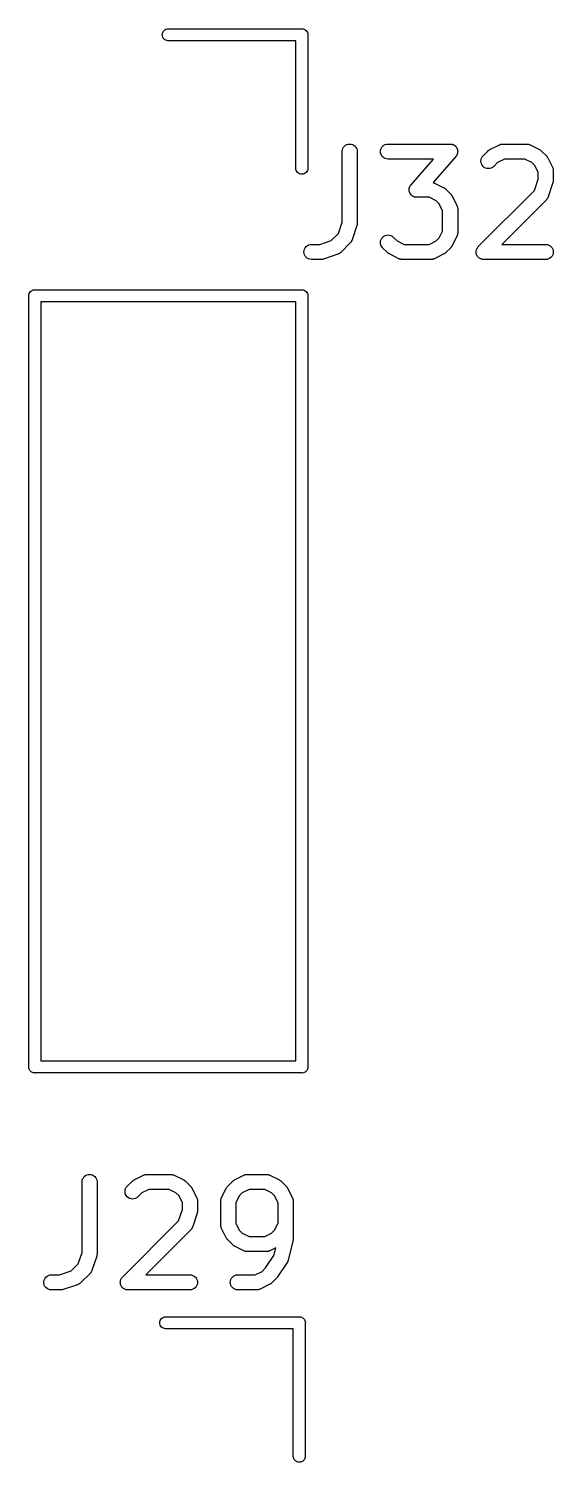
# Model space of a CAD drawing. Extents: x 4.1 to 76.2, y 7.7 to 62.
# Drawn here: x 4.2 to 9.42, y 43.15 to 57.42 of the extents above; entities that cross this region are included whole.
import ezdxf

# ---------------------------------------------------------------- set-up
doc = ezdxf.new("R2010")
doc.units = 0
doc.layers.add('BLACK', color=7, linetype='CONTINUOUS')

msp = doc.modelspace()

# ---------------------------------------------------------------- linework, layer by layer
at = {"layer": 'BLACK', "linetype": 'CONTINUOUS'}
for p, q in [((5.53787, 57.3959), (5.54537, 57.405)), ((5.54537, 57.405), (5.5545, 57.4125)), ((5.5545, 57.4125), (5.56493, 57.4181)), ((5.56493, 57.4181), (5.57624, 57.4215)), ((5.57624, 57.4215), (5.58505, 57.4224)), ((5.58505, 57.4224), (6.91505, 57.4224)), ((6.91505, 57.4224), (6.918, 57.4227)), ((6.918, 57.4227), (6.92094, 57.4224)), ((6.92094, 57.4224), (6.92095, 57.4224)), ((6.92095, 57.4224), (6.92976, 57.4215)), ((6.92976, 57.4215), (6.94107, 57.4181)), ((6.94107, 57.4181), (6.94918, 57.4138)), ((6.94918, 57.4138), (6.95149, 57.4125)), ((6.95149, 57.4125), (6.96063, 57.405)), ((6.96063, 57.405), (6.96813, 57.3959)), ((5.52771, 57.3624), (5.52887, 57.3742)), ((5.52887, 57.3506), (5.52771, 57.3624)), ((5.52887, 57.3742), (5.5323, 57.3855)), ((5.5323, 57.3393), (5.52887, 57.3506)), ((5.5323, 57.3855), (5.53787, 57.3959)), ((5.53787, 57.3289), (5.5323, 57.3393)), ((5.54537, 57.3198), (5.53787, 57.3289)), ((5.5545, 57.3123), (5.54537, 57.3198)), ((5.56493, 57.3067), (5.5545, 57.3123)), ((5.57624, 57.3033), (5.56493, 57.3067)), ((5.58505, 57.3024), (5.57624, 57.3033)), ((6.858, 57.3024), (5.58505, 57.3024)), ((6.858, 56.0295), (6.858, 57.3024)), ((6.96813, 57.3959), (6.9737, 57.3855)), ((6.9737, 57.3855), (6.97713, 57.3742)), ((6.97713, 57.3742), (6.97781, 57.3673)), ((6.97781, 57.3673), (6.97829, 57.3624)), ((6.97829, 57.3624), (6.978, 57.3595)), ((6.978, 57.3595), (6.978, 56.0295)), ((7.3422, 56.2526), (7.35361, 56.2618)), ((7.35361, 56.2618), (7.36658, 56.2686)), ((7.36658, 56.2686), (7.38062, 56.2727)), ((7.38062, 56.2727), (7.3952, 56.274)), ((7.3952, 56.274), (7.40976, 56.2725)), ((7.40976, 56.2725), (7.42374, 56.2682)), ((7.42374, 56.2682), (7.43661, 56.2612)), ((7.43661, 56.2612), (7.44789, 56.2519)), ((7.72278, 56.2522), (7.73412, 56.2615)), ((7.73412, 56.2615), (7.74705, 56.2684)), ((7.74705, 56.2684), (7.76106, 56.2726)), ((7.76106, 56.2726), (7.77563, 56.274)), ((7.77563, 56.274), (8.39468, 56.274)), ((8.39468, 56.274), (8.39572, 56.274)), ((8.39572, 56.274), (8.40041, 56.2735)), ((8.40041, 56.2735), (8.4051, 56.2733)), ((8.4051, 56.2733), (8.40765, 56.2727)), ((8.40765, 56.2727), (8.41027, 56.2724)), ((8.41027, 56.2724), (8.41475, 56.271)), ((8.41475, 56.271), (8.41932, 56.2699)), ((8.41932, 56.2699), (8.42171, 56.2688)), ((8.42171, 56.2688), (8.42422, 56.268)), ((8.42422, 56.268), (8.42835, 56.2657)), ((8.42835, 56.2657), (8.43261, 56.2637)), ((8.43261, 56.2637), (8.43474, 56.2622)), ((8.43474, 56.2622), (8.43705, 56.2609)), ((8.43705, 56.2609), (8.44066, 56.2579)), ((8.44066, 56.2579), (8.44446, 56.2551)), ((8.44446, 56.2551), (8.44624, 56.2532)), ((8.7897, 56.2185), (8.88494, 56.2661)), ((8.88494, 56.2661), (8.88588, 56.2666)), ((8.88588, 56.2666), (8.88796, 56.2673)), ((8.88796, 56.2673), (8.8899, 56.2684)), ((8.8899, 56.2684), (8.89481, 56.2698)), ((8.89481, 56.2698), (8.89962, 56.2716)), ((8.89962, 56.2716), (8.9018, 56.272)), ((8.9018, 56.272), (8.90392, 56.2726)), ((8.90392, 56.2726), (8.90902, 56.2731)), ((8.90902, 56.2731), (8.91408, 56.2739)), ((8.91408, 56.2739), (8.91629, 56.2738)), ((8.91629, 56.2738), (8.91849, 56.274)), ((8.91849, 56.274), (9.15658, 56.274)), ((9.15658, 56.274), (9.15763, 56.274)), ((9.15763, 56.274), (9.15982, 56.2738)), ((9.15982, 56.2738), (9.16203, 56.2738)), ((9.16203, 56.2738), (9.16709, 56.273)), ((9.16709, 56.273), (9.17217, 56.2724)), ((9.17217, 56.2724), (9.17427, 56.2717)), ((9.17427, 56.2717), (9.17645, 56.2713)), ((9.17645, 56.2713), (9.18125, 56.2695)), ((9.18125, 56.2695), (9.18613, 56.268)), ((9.18613, 56.268), (9.18806, 56.2669)), ((9.18806, 56.2669), (9.19012, 56.2661)), ((9.19012, 56.2661), (9.28536, 56.2185)), ((7.31968, 56.2001), (7.32131, 56.2146)), ((7.31968, 56.199), (7.31968, 56.2001)), ((7.31968, 55.4969), (7.31968, 56.199)), ((7.32131, 56.2146), (7.32574, 56.2286)), ((7.32574, 56.2286), (7.33279, 56.2414)), ((7.33279, 56.2414), (7.3422, 56.2526)), ((7.44789, 56.2519), (7.45714, 56.2405)), ((7.45714, 56.2405), (7.46402, 56.2276)), ((7.46402, 56.2276), (7.46825, 56.2136)), ((7.46825, 56.2136), (7.46968, 56.199)), ((7.46968, 56.199), (7.46968, 55.4847)), ((7.70063, 56.1995), (7.70216, 56.2141)), ((7.70196, 56.185), (7.70063, 56.1995)), ((7.70609, 56.1709), (7.70196, 56.185)), ((7.70216, 56.2141), (7.70649, 56.2281)), ((7.71287, 56.158), (7.70609, 56.1709)), ((7.70649, 56.2281), (7.71345, 56.241)), ((7.72204, 56.1465), (7.71287, 56.158)), ((7.71345, 56.241), (7.72278, 56.2522)), ((7.73325, 56.1371), (7.72204, 56.1465)), ((7.74608, 56.1301), (7.73325, 56.1371)), ((7.76003, 56.1257), (7.74608, 56.1301)), ((7.77458, 56.124), (7.76003, 56.1257)), ((7.77563, 56.124), (7.77458, 56.124)), ((8.22939, 56.124), (7.77563, 56.124)), ((8.0049, 55.8675), (8.22939, 56.124)), ((8.45112, 56.1496), (8.22423, 55.8903)), ((8.44624, 56.2532), (8.44826, 56.2515)), ((8.44826, 56.2515), (8.45121, 56.2478)), ((8.45385, 56.1535), (8.45112, 56.1496)), ((8.45121, 56.2478), (8.4544, 56.2444)), ((8.45685, 56.1571), (8.45385, 56.1535)), ((8.4544, 56.2444), (8.45578, 56.2421)), ((8.45578, 56.2421), (8.45743, 56.2401)), ((8.45811, 56.1594), (8.45685, 56.1571)), ((8.45743, 56.2401), (8.45961, 56.2359)), ((8.45964, 56.1615), (8.45811, 56.1594)), ((8.45961, 56.2359), (8.46208, 56.2319)), ((8.46158, 56.1658), (8.45964, 56.1615)), ((8.46382, 56.17), (8.46158, 56.1658)), ((8.46208, 56.2319), (8.463, 56.2294)), ((8.463, 56.2294), (8.46421, 56.2271)), ((8.4646, 56.1725), (8.46382, 56.17)), ((8.46421, 56.2271), (8.46554, 56.2226)), ((8.46568, 56.1749), (8.4646, 56.1725)), ((8.46554, 56.2226), (8.46718, 56.2182)), ((8.46675, 56.1794), (8.46568, 56.1749)), ((8.46814, 56.1839), (8.46675, 56.1794)), ((8.46718, 56.2182), (8.4676, 56.2156)), ((8.4676, 56.2156), (8.46835, 56.2131)), ((8.46842, 56.1866), (8.46814, 56.1839)), ((8.46835, 56.2131), (8.46877, 56.2084)), ((8.46902, 56.1891), (8.46842, 56.1866)), ((8.46877, 56.2084), (8.46953, 56.2037)), ((8.46918, 56.1938), (8.46902, 56.1891)), ((8.46967, 56.1985), (8.46918, 56.1938)), ((8.46953, 56.2037), (8.46944, 56.2011)), ((8.46944, 56.2011), (8.46967, 56.1985)), ((8.70063, 56.104), (8.70211, 56.1186)), ((8.70211, 56.1186), (8.70639, 56.1326)), ((8.70639, 56.1326), (8.7133, 56.1455)), ((8.7133, 56.1455), (8.7226, 56.1568)), ((8.7226, 56.1568), (8.77021, 56.2044)), ((8.77021, 56.2044), (8.77096, 56.2052)), ((8.77096, 56.2052), (8.77425, 56.2078)), ((8.77425, 56.2078), (8.77731, 56.2107)), ((8.77731, 56.2107), (8.77996, 56.2124)), ((8.77996, 56.2124), (8.7824, 56.2143)), ((8.7824, 56.2143), (8.78613, 56.2162)), ((8.78613, 56.2162), (8.7897, 56.2185)), ((8.93619, 56.124), (8.86767, 56.0898)), ((9.13887, 56.124), (8.93619, 56.124)), ((9.20739, 56.0898), (9.13887, 56.124)), ((9.28536, 56.2185), (9.28629, 56.218)), ((9.28629, 56.218), (9.28983, 56.2157)), ((9.28983, 56.2157), (9.29354, 56.2137)), ((9.29354, 56.2137), (9.29596, 56.2117)), ((9.29596, 56.2117), (9.29857, 56.21)), ((9.29857, 56.21), (9.30159, 56.2071)), ((9.30159, 56.2071), (9.30485, 56.2044)), ((9.30485, 56.2044), (9.35247, 56.1568)), ((9.35247, 56.1568), (9.35321, 56.1561)), ((9.35321, 56.1561), (9.35583, 56.1528)), ((9.35583, 56.1528), (9.35873, 56.1497)), ((9.35873, 56.1497), (9.36039, 56.1471)), ((9.36039, 56.1471), (9.36234, 56.1446)), ((9.36234, 56.1446), (9.36427, 56.1409)), ((9.36427, 56.1409), (9.36652, 56.1373)), ((9.36652, 56.1373), (9.41414, 56.0421)), ((6.85887, 56.0206), (6.858, 56.0295)), ((6.8623, 56.0093), (6.85887, 56.0206)), ((6.86787, 55.9989), (6.8623, 56.0093)), ((6.87537, 55.9898), (6.86787, 55.9989)), ((6.88451, 55.9823), (6.87537, 55.9898)), ((6.89493, 55.9767), (6.88451, 55.9823)), ((6.90624, 55.9733), (6.89493, 55.9767)), ((6.918, 55.9721), (6.90624, 55.9733)), ((6.92976, 55.9733), (6.918, 55.9721)), ((6.94107, 55.9767), (6.92976, 55.9733)), ((6.95149, 55.9823), (6.94107, 55.9767)), ((6.96063, 55.9898), (6.95149, 55.9823)), ((6.96813, 55.9989), (6.96063, 55.9898)), ((6.9737, 56.0093), (6.96813, 55.9989)), ((6.97713, 56.0206), (6.9737, 56.0093)), ((6.978, 56.0295), (6.97713, 56.0206)), ((8.70201, 56.0895), (8.70063, 56.104)), ((8.70619, 56.0754), (8.70201, 56.0895)), ((8.71301, 56.0625), (8.70619, 56.0754)), ((8.72223, 56.0511), (8.71301, 56.0625)), ((8.73347, 56.0417), (8.72223, 56.0511)), ((8.74632, 56.0347), (8.73347, 56.0417)), ((8.76029, 56.0304), (8.74632, 56.0347)), ((8.77484, 56.0288), (8.76029, 56.0304)), ((8.78942, 56.0301), (8.77484, 56.0288)), ((8.80348, 56.0341), (8.78942, 56.0301)), ((8.81648, 56.0409), (8.80348, 56.0341)), ((8.82792, 56.05), (8.81648, 56.0409)), ((8.82866, 56.0507), (8.82792, 56.05)), ((8.86767, 56.0898), (8.82866, 56.0507)), ((9.2378, 56.0594), (9.20739, 56.0898)), ((9.27206, 55.9908), (9.2378, 56.0594)), ((9.27206, 55.9255), (9.27206, 55.9908)), ((9.41414, 56.0421), (9.4146, 56.0411)), ((9.4146, 56.0411), (9.41536, 56.0391)), ((9.41536, 56.0391), (9.4164, 56.0371)), ((9.4164, 56.0371), (9.41788, 56.0322)), ((9.41788, 56.0322), (9.41965, 56.0274)), ((9.41965, 56.0274), (9.41999, 56.0252)), ((9.41999, 56.0252), (9.42063, 56.0231)), ((9.42063, 56.0231), (9.42113, 56.018)), ((9.42113, 56.018), (9.42193, 56.0129)), ((9.42193, 56.0129), (9.42184, 56.0107)), ((9.42184, 56.0107), (9.42206, 56.0085)), ((9.42206, 56.0085), (9.42206, 55.9133)), ((7.98684, 55.8233), (7.987, 55.828)), ((7.987, 55.828), (7.9876, 55.8305)), ((7.9876, 55.8305), (7.98787, 55.8331)), ((7.98787, 55.8331), (7.98927, 55.8376)), ((7.98927, 55.8376), (7.99034, 55.8422)), ((7.99034, 55.8422), (7.99142, 55.8446)), ((7.99142, 55.8446), (7.9922, 55.8471)), ((7.9922, 55.8471), (7.99444, 55.8513)), ((7.99444, 55.8513), (7.99638, 55.8556)), ((7.99638, 55.8556), (7.99791, 55.8577)), ((7.99791, 55.8577), (7.99916, 55.86)), ((7.99916, 55.86), (8.00216, 55.8636)), ((8.00216, 55.8636), (8.0049, 55.8675)), ((8.22423, 55.8903), (8.22886, 55.8885)), ((8.22886, 55.8885), (8.23375, 55.887)), ((8.23375, 55.887), (8.23568, 55.8859)), ((8.23568, 55.8859), (8.23774, 55.8851)), ((8.23774, 55.8851), (8.33298, 55.8375)), ((8.33298, 55.8375), (8.33391, 55.8371)), ((8.33391, 55.8371), (8.33745, 55.8348)), ((8.33745, 55.8348), (8.34116, 55.8328)), ((8.34116, 55.8328), (8.34357, 55.8308)), ((8.34357, 55.8308), (8.34619, 55.8291)), ((8.34619, 55.8291), (8.34922, 55.8262)), ((8.34922, 55.8262), (8.35247, 55.8235)), ((9.23389, 55.811), (9.27206, 55.9255)), ((9.41821, 55.8896), (9.37059, 55.7467)), ((9.41915, 55.8937), (9.41821, 55.8896)), ((9.42042, 55.8977), (9.41915, 55.8937)), ((9.42077, 55.9008), (9.42042, 55.8977)), ((9.42146, 55.9039), (9.42077, 55.9008)), ((9.42158, 55.9081), (9.42146, 55.9039)), ((9.42205, 55.9123), (9.42158, 55.9081)), ((9.42206, 55.9133), (9.42205, 55.9123)), ((7.98634, 55.8186), (7.98684, 55.8233)), ((7.98658, 55.816), (7.98634, 55.8186)), ((7.98649, 55.8133), (7.98658, 55.816)), ((7.98724, 55.8087), (7.98649, 55.8133)), ((7.98767, 55.804), (7.98724, 55.8087)), ((7.98841, 55.8015), (7.98767, 55.804)), ((7.98883, 55.7989), (7.98841, 55.8015)), ((7.99047, 55.7945), (7.98883, 55.7989)), ((7.9918, 55.79), (7.99047, 55.7945)), ((7.99302, 55.7876), (7.9918, 55.79)), ((7.99394, 55.7852), (7.99302, 55.7876)), ((7.99641, 55.7812), (7.99394, 55.7852)), ((7.99858, 55.777), (7.99641, 55.7812)), ((8.00023, 55.775), (7.99858, 55.777)), ((8.00161, 55.7727), (8.00023, 55.775)), ((8.00481, 55.7693), (8.00161, 55.7727)), ((8.00776, 55.7656), (8.00481, 55.7693)), ((8.00977, 55.7639), (8.00776, 55.7656)), ((8.01156, 55.762), (8.00977, 55.7639)), ((8.01536, 55.7592), (8.01156, 55.762)), ((8.01897, 55.7562), (8.01536, 55.7592)), ((8.02128, 55.7549), (8.01897, 55.7562)), ((8.02341, 55.7534), (8.02128, 55.7549)), ((8.02767, 55.7514), (8.02341, 55.7534)), ((8.0318, 55.7491), (8.02767, 55.7514)), ((8.0343, 55.7483), (8.0318, 55.7491)), ((8.03669, 55.7472), (8.0343, 55.7483)), ((8.04126, 55.7461), (8.03669, 55.7472)), ((8.04575, 55.7447), (8.04126, 55.7461)), ((8.04837, 55.7444), (8.04575, 55.7447)), ((8.05092, 55.7438), (8.04837, 55.7444)), ((8.05561, 55.7436), (8.05092, 55.7438)), ((8.06029, 55.7431), (8.05561, 55.7436)), ((8.06134, 55.7431), (8.06029, 55.7431)), ((8.18649, 55.7431), (8.06134, 55.7431)), ((8.25501, 55.7088), (8.18649, 55.7431)), ((8.28542, 55.6784), (8.25501, 55.7088)), ((8.35247, 55.8235), (8.40009, 55.7759)), ((8.40009, 55.7759), (8.40082, 55.7751)), ((8.40082, 55.7751), (8.40345, 55.7718)), ((8.40345, 55.7718), (8.40635, 55.7688)), ((8.40635, 55.7688), (8.40801, 55.7661)), ((8.40801, 55.7661), (8.40996, 55.7637)), ((8.40996, 55.7637), (8.41189, 55.7599)), ((8.41189, 55.7599), (8.41414, 55.7564)), ((8.41414, 55.7564), (8.46176, 55.6611)), ((8.67498, 55.2521), (9.23389, 55.811)), ((9.35247, 55.7174), (8.90907, 55.274)), ((9.35387, 55.7191), (9.35247, 55.7174)), ((9.35549, 55.7206), (9.35387, 55.7191)), ((9.35851, 55.7248), (9.35549, 55.7206)), ((9.36176, 55.7287), (9.35851, 55.7248)), ((9.36281, 55.7307), (9.36176, 55.7287)), ((9.3641, 55.7325), (9.36281, 55.7307)), ((9.36626, 55.7371), (9.3641, 55.7325)), ((9.36868, 55.7416), (9.36626, 55.7371)), ((9.36932, 55.7437), (9.36868, 55.7416)), ((9.37025, 55.7457), (9.36932, 55.7437)), ((9.37059, 55.7467), (9.37025, 55.7457)), ((8.31968, 55.6099), (8.28542, 55.6784)), ((8.31968, 55.4072), (8.31968, 55.6099)), ((8.46176, 55.6611), (8.46222, 55.6602)), ((8.46222, 55.6602), (8.46298, 55.6581)), ((8.46298, 55.6581), (8.46402, 55.6562)), ((8.46402, 55.6562), (8.4655, 55.6513)), ((8.4655, 55.6513), (8.46726, 55.6465)), ((8.46726, 55.6465), (8.46761, 55.6443)), ((8.46761, 55.6443), (8.46825, 55.6422)), ((8.46825, 55.6422), (8.46875, 55.6371)), ((8.46875, 55.6371), (8.46955, 55.632)), ((8.46955, 55.632), (8.46946, 55.6298)), ((8.46946, 55.6298), (8.46968, 55.6276)), ((8.46968, 55.6276), (8.46968, 55.3895)), ((7.2815, 55.3824), (7.31968, 55.4969)), ((7.46583, 55.461), (7.41821, 55.3182)), ((7.46676, 55.4651), (7.46583, 55.461)), ((7.46804, 55.4691), (7.46676, 55.4651)), ((7.46838, 55.4722), (7.46804, 55.4691)), ((7.46908, 55.4753), (7.46838, 55.4722)), ((7.4692, 55.4795), (7.46908, 55.4753)), ((7.46967, 55.4837), (7.4692, 55.4795)), ((7.46968, 55.4847), (7.46967, 55.4837)), ((8.28542, 55.3387), (8.31968, 55.4072)), ((6.96087, 55.2522), (6.97222, 55.2615)), ((6.97222, 55.2615), (6.98514, 55.2684)), ((6.98514, 55.2684), (6.99916, 55.2726)), ((6.99916, 55.2726), (7.01372, 55.274)), ((7.01372, 55.274), (7.09679, 55.274)), ((7.09679, 55.274), (7.2113, 55.3122)), ((7.2113, 55.3122), (7.2815, 55.3824)), ((7.40009, 55.2888), (7.30485, 55.1936)), ((7.40149, 55.2905), (7.40009, 55.2888)), ((7.40311, 55.292), (7.40149, 55.2905)), ((7.40612, 55.2962), (7.40311, 55.292)), ((7.40938, 55.3002), (7.40612, 55.2962)), ((7.41043, 55.3021), (7.40938, 55.3002)), ((7.41172, 55.3039), (7.41043, 55.3021)), ((7.41387, 55.3085), (7.41172, 55.3039)), ((7.4163, 55.3131), (7.41387, 55.3085)), ((7.41694, 55.3152), (7.4163, 55.3131)), ((7.41787, 55.3172), (7.41694, 55.3152)), ((7.41821, 55.3182), (7.41787, 55.3172)), ((7.70063, 55.295), (7.70221, 55.3096)), ((7.70191, 55.2805), (7.70063, 55.295)), ((7.70599, 55.2664), (7.70191, 55.2805)), ((7.70221, 55.3096), (7.70659, 55.3236)), ((7.71273, 55.2534), (7.70599, 55.2664)), ((7.70659, 55.3236), (7.7136, 55.3364)), ((7.7136, 55.3364), (7.72297, 55.3477)), ((7.72297, 55.3477), (7.73434, 55.3569)), ((7.73434, 55.3569), (7.74729, 55.3637)), ((7.74729, 55.3637), (7.76132, 55.3679)), ((7.76132, 55.3679), (7.77589, 55.3693)), ((7.77589, 55.3693), (7.79045, 55.3678)), ((7.79045, 55.3678), (7.80445, 55.3635)), ((7.80445, 55.3635), (7.81735, 55.3566)), ((7.81735, 55.3566), (7.82866, 55.3473)), ((7.82866, 55.3473), (7.86767, 55.3083)), ((7.86767, 55.3083), (7.93619, 55.274)), ((7.93619, 55.274), (8.18649, 55.274)), ((8.18649, 55.274), (8.25501, 55.3083)), ((8.25501, 55.3083), (8.28542, 55.3387)), ((8.41137, 55.2562), (8.40938, 55.2525)), ((8.41366, 55.2598), (8.41137, 55.2562)), ((8.41414, 55.2607), (8.41366, 55.2598)), ((8.46176, 55.356), (8.41414, 55.2607)), ((8.46255, 55.358), (8.46176, 55.356)), ((8.46361, 55.3599), (8.46255, 55.358)), ((8.46516, 55.3648), (8.46361, 55.3599)), ((8.467, 55.3696), (8.46516, 55.3648)), ((8.46737, 55.3718), (8.467, 55.3696)), ((8.46804, 55.3739), (8.46737, 55.3718)), ((8.46861, 55.379), (8.46804, 55.3739)), ((8.46948, 55.384), (8.46861, 55.379)), ((8.46967, 55.3884), (8.46942, 55.3863)), ((8.46942, 55.3863), (8.46948, 55.384)), ((8.46968, 55.3895), (8.46967, 55.3884)), ((8.90907, 55.274), (9.34706, 55.274)), ((9.34706, 55.274), (9.3481, 55.274)), ((9.3481, 55.274), (9.36265, 55.2724)), ((9.36265, 55.2724), (9.3766, 55.268)), ((9.3766, 55.268), (9.38943, 55.2609)), ((9.38943, 55.2609), (9.40064, 55.2515)), ((6.93872, 55.1995), (6.94025, 55.2141)), ((6.94005, 55.185), (6.93872, 55.1995)), ((6.94418, 55.1709), (6.94005, 55.185)), ((6.94025, 55.2141), (6.94458, 55.2281)), ((6.95097, 55.158), (6.94418, 55.1709)), ((6.94458, 55.2281), (6.95154, 55.241)), ((6.96014, 55.1465), (6.95097, 55.158)), ((6.95154, 55.241), (6.96087, 55.2522)), ((6.97135, 55.1371), (6.96014, 55.1465)), ((6.98418, 55.1301), (6.97135, 55.1371)), ((6.99813, 55.1257), (6.98418, 55.1301)), ((7.01268, 55.124), (6.99813, 55.1257)), ((7.01372, 55.124), (7.01268, 55.124)), ((7.10896, 55.124), (7.01372, 55.124)), ((7.11316, 55.1244), (7.10896, 55.124)), ((7.11737, 55.1245), (7.11316, 55.1244)), ((7.12042, 55.1251), (7.11737, 55.1245)), ((7.12353, 55.1254), (7.12042, 55.1251)), ((7.12756, 55.1267), (7.12353, 55.1254)), ((7.13168, 55.1275), (7.12756, 55.1267)), ((7.13268, 55.1279), (7.13168, 55.1275)), ((7.27554, 55.1755), (7.13268, 55.1279)), ((7.27755, 55.1764), (7.27554, 55.1755)), ((7.27967, 55.177), (7.27755, 55.1764)), ((7.28422, 55.1794), (7.27967, 55.177)), ((7.2889, 55.1814), (7.28422, 55.1794)), ((7.29071, 55.1827), (7.2889, 55.1814)), ((7.29267, 55.1837), (7.29071, 55.1827)), ((7.29667, 55.1869), (7.29267, 55.1837)), ((7.30086, 55.1899), (7.29667, 55.1869)), ((7.30238, 55.1915), (7.30086, 55.1899)), ((7.30411, 55.1929), (7.30238, 55.1915)), ((7.30485, 55.1936), (7.30411, 55.1929)), ((7.72186, 55.242), (7.71273, 55.2534)), ((7.72259, 55.2412), (7.72186, 55.242)), ((7.77021, 55.1936), (7.72259, 55.2412)), ((7.77347, 55.1909), (7.77021, 55.1936)), ((7.77649, 55.188), (7.77347, 55.1909)), ((7.77911, 55.1863), (7.77649, 55.188)), ((7.78152, 55.1843), (7.77911, 55.1863)), ((7.78523, 55.1823), (7.78152, 55.1843)), ((7.78877, 55.18), (7.78523, 55.1823)), ((7.78971, 55.1796), (7.78877, 55.18)), ((7.88494, 55.1319), (7.78971, 55.1796)), ((7.887, 55.1311), (7.88494, 55.1319)), ((7.88894, 55.1301), (7.887, 55.1311)), ((7.89382, 55.1285), (7.88894, 55.1301)), ((7.89861, 55.1267), (7.89382, 55.1285)), ((7.90079, 55.1263), (7.89861, 55.1267)), ((7.90289, 55.1257), (7.90079, 55.1263)), ((7.90798, 55.1251), (7.90289, 55.1257)), ((7.91304, 55.1242), (7.90798, 55.1251)), ((7.91524, 55.1243), (7.91304, 55.1242)), ((7.91744, 55.124), (7.91524, 55.1243)), ((7.91848, 55.124), (7.91744, 55.124)), ((8.2042, 55.124), (7.91848, 55.124)), ((8.20639, 55.1242), (8.2042, 55.124)), ((8.2086, 55.1241), (8.20639, 55.1242)), ((8.21366, 55.1249), (8.2086, 55.1241)), ((8.21877, 55.1254), (8.21366, 55.1249)), ((8.22089, 55.1261), (8.21877, 55.1254)), ((8.22306, 55.1264), (8.22089, 55.1261)), ((8.22786, 55.1282), (8.22306, 55.1264)), ((8.23278, 55.1297), (8.22786, 55.1282)), ((8.23473, 55.1307), (8.23278, 55.1297)), ((8.2368, 55.1315), (8.23473, 55.1307)), ((8.23774, 55.1319), (8.2368, 55.1315)), ((8.33298, 55.1796), (8.23774, 55.1319)), ((8.33655, 55.1818), (8.33298, 55.1796)), ((8.34029, 55.1837), (8.33655, 55.1818)), ((8.34272, 55.1857), (8.34029, 55.1837)), ((8.34537, 55.1873), (8.34272, 55.1857)), ((8.34843, 55.1902), (8.34537, 55.1873)), ((8.35173, 55.1929), (8.34843, 55.1902)), ((8.35247, 55.1936), (8.35173, 55.1929)), ((8.40009, 55.2412), (8.35247, 55.1936)), ((8.40276, 55.2445), (8.40009, 55.2412)), ((8.4057, 55.2475), (8.40276, 55.2445)), ((8.4074, 55.2501), (8.4057, 55.2475)), ((8.40938, 55.2525), (8.4074, 55.2501)), ((8.65301, 55.1995), (8.65376, 55.2066)), ((8.65302, 55.1994), (8.65301, 55.1995)), ((8.65301, 55.1993), (8.65302, 55.1994)), ((8.65369, 55.1921), (8.65301, 55.1993)), ((8.65434, 55.185), (8.65369, 55.1921)), ((8.65376, 55.2066), (8.65449, 55.2138)), ((8.65437, 55.1848), (8.65434, 55.185)), ((8.65439, 55.1847), (8.65437, 55.1848)), ((8.65644, 55.1778), (8.65439, 55.1847)), ((8.65449, 55.2138), (8.65453, 55.214)), ((8.65453, 55.214), (8.65454, 55.2141)), ((8.65454, 55.2141), (8.65667, 55.221)), ((8.65847, 55.1709), (8.65644, 55.1778)), ((8.65667, 55.221), (8.65877, 55.2278)), ((8.65853, 55.1708), (8.65847, 55.1709)), ((8.65857, 55.1707), (8.65853, 55.1708)), ((8.66201, 55.1641), (8.65857, 55.1707)), ((8.65877, 55.2278), (8.65883, 55.228)), ((8.65883, 55.228), (8.65887, 55.2281)), ((8.65887, 55.2281), (8.6623, 55.2344)), ((8.66525, 55.158), (8.66201, 55.1641)), ((8.6623, 55.2344), (8.66568, 55.2407)), ((8.66533, 55.1579), (8.66525, 55.158)), ((8.6654, 55.1577), (8.66533, 55.1579)), ((8.66997, 55.1521), (8.6654, 55.1577)), ((8.66568, 55.2407), (8.66577, 55.2408)), ((8.66577, 55.2408), (8.66583, 55.241)), ((8.66583, 55.241), (8.67044, 55.2465)), ((8.67442, 55.1465), (8.66997, 55.1521)), ((8.67044, 55.2465), (8.67498, 55.2521)), ((8.67452, 55.1465), (8.67442, 55.1465)), ((8.67461, 55.1464), (8.67452, 55.1465)), ((8.68009, 55.1418), (8.67461, 55.1464)), ((8.68564, 55.1371), (8.68009, 55.1418)), ((8.68575, 55.1371), (8.68564, 55.1371)), ((8.68585, 55.137), (8.68575, 55.1371)), ((8.69219, 55.1335), (8.68585, 55.137)), ((8.69846, 55.1301), (8.69219, 55.1335)), ((8.69859, 55.13), (8.69846, 55.1301)), ((8.6987, 55.13), (8.69859, 55.13)), ((8.7056, 55.1278), (8.6987, 55.13)), ((8.71242, 55.1257), (8.7056, 55.1278)), ((8.71255, 55.1256), (8.71242, 55.1257)), ((8.71267, 55.1256), (8.71255, 55.1256)), ((8.71979, 55.1248), (8.71267, 55.1256)), ((8.72696, 55.124), (8.71979, 55.1248)), ((8.72721, 55.124), (8.72696, 55.124)), ((8.72722, 55.124), (8.72721, 55.124)), ((8.72724, 55.124), (8.72722, 55.124)), ((8.72801, 55.124), (8.72724, 55.124)), ((9.34706, 55.124), (8.72801, 55.124)), ((9.36163, 55.1254), (9.34706, 55.124)), ((9.37564, 55.1297), (9.36163, 55.1254)), ((9.38856, 55.1366), (9.37564, 55.1297)), ((9.39991, 55.1458), (9.38856, 55.1366)), ((9.40923, 55.1571), (9.39991, 55.1458)), ((9.40064, 55.2515), (9.40981, 55.2401)), ((9.4162, 55.17), (9.40923, 55.1571)), ((9.40981, 55.2401), (9.4166, 55.2271)), ((9.42052, 55.1839), (9.4162, 55.17)), ((9.4166, 55.2271), (9.42073, 55.2131)), ((9.42206, 55.1985), (9.42052, 55.1839)), ((9.42073, 55.2131), (9.42206, 55.1985)), ((4.19771, 54.7624), (4.19887, 54.7742)), ((4.198, 54.7595), (4.19771, 54.7624)), ((4.198, 47.0854), (4.198, 54.7595)), ((4.19887, 54.7742), (4.2023, 54.7855)), ((4.2023, 54.7855), (4.20787, 54.7959)), ((4.20787, 54.7959), (4.21537, 54.805)), ((4.21537, 54.805), (4.2245, 54.8125)), ((4.2245, 54.8125), (4.23493, 54.8181)), ((4.23493, 54.8181), (4.24624, 54.8215)), ((4.24624, 54.8215), (4.25505, 54.8224)), ((4.25505, 54.8224), (4.258, 54.8227)), ((4.258, 54.8227), (4.26094, 54.8224)), ((4.26094, 54.8224), (6.91505, 54.8224)), ((4.318, 54.7024), (4.318, 47.1424)), ((6.858, 54.7024), (4.318, 54.7024)), ((6.858, 47.1424), (6.858, 54.7024)), ((6.91505, 54.8224), (6.918, 54.8227)), ((6.918, 54.8227), (6.92094, 54.8224)), ((6.92094, 54.8224), (6.92095, 54.8224)), ((6.92095, 54.8224), (6.92976, 54.8215)), ((6.92976, 54.8215), (6.94107, 54.8181)), ((6.94107, 54.8181), (6.95149, 54.8125)), ((6.95149, 54.8125), (6.96063, 54.805)), ((6.96063, 54.805), (6.96813, 54.7959)), ((6.96813, 54.7959), (6.9737, 54.7855)), ((6.9737, 54.7855), (6.97713, 54.7742)), ((6.97713, 54.7742), (6.97781, 54.7673)), ((6.97781, 54.7673), (6.97829, 54.7624)), ((6.97829, 54.7624), (6.978, 54.7595)), ((6.978, 54.7595), (6.978, 47.0853)), ((4.318, 47.1424), (6.858, 47.1424)), ((4.19771, 47.0824), (4.198, 47.0854)), ((4.19887, 47.0706), (4.19771, 47.0824)), ((4.2023, 47.0593), (4.19887, 47.0706)), ((4.20787, 47.0489), (4.2023, 47.0593)), ((4.21537, 47.0398), (4.20787, 47.0489)), ((4.2245, 47.0323), (4.21537, 47.0398)), ((4.23493, 47.0267), (4.2245, 47.0323)), ((4.24624, 47.0233), (4.23493, 47.0267)), ((4.25505, 47.0224), (4.24624, 47.0233)), ((4.258, 47.0221), (4.25505, 47.0224)), ((4.25505, 47.0224), (4.25505, 47.0224)), ((4.26095, 47.0224), (4.258, 47.0221)), ((6.91505, 47.0224), (4.26095, 47.0224)), ((6.918, 47.0221), (6.91505, 47.0224)), ((6.92976, 47.0233), (6.918, 47.0221)), ((6.94107, 47.0267), (6.92976, 47.0233)), ((6.95149, 47.0323), (6.94107, 47.0267)), ((6.96063, 47.0398), (6.95149, 47.0323)), ((6.96813, 47.0489), (6.96063, 47.0398)), ((6.9737, 47.0593), (6.96813, 47.0489)), ((6.97713, 47.0706), (6.9737, 47.0593)), ((6.978, 47.0795), (6.97713, 47.0706)), ((6.978, 47.0853), (6.97829, 47.0824)), ((6.97829, 47.0824), (6.978, 47.0795)), ((4.73494, 45.967), (4.74199, 45.9798)), ((4.74199, 45.9798), (4.7514, 45.991)), ((4.7514, 45.991), (4.76281, 46.0002)), ((4.76281, 46.0002), (4.77578, 46.007)), ((4.77578, 46.007), (4.78982, 46.0111)), ((4.78982, 46.0111), (4.8044, 46.0124)), ((4.8044, 46.0124), (4.81896, 46.0109)), ((4.81896, 46.0109), (4.83294, 46.0066)), ((4.83294, 46.0066), (4.84581, 45.9996)), ((4.84581, 45.9996), (4.85709, 45.9903)), ((4.85709, 45.9903), (4.86634, 45.9789)), ((4.86634, 45.9789), (4.87322, 45.966)), ((5.24652, 45.9569), (5.34176, 46.0045)), ((5.34176, 46.0045), (5.3427, 46.005)), ((5.3427, 46.005), (5.34478, 46.0057)), ((5.34478, 46.0057), (5.34672, 46.0068)), ((5.34672, 46.0068), (5.35163, 46.0082)), ((5.35163, 46.0082), (5.35644, 46.01)), ((5.35644, 46.01), (5.35862, 46.0104)), ((5.35862, 46.0104), (5.36074, 46.011)), ((5.36074, 46.011), (5.36584, 46.0115)), ((5.36584, 46.0115), (5.3709, 46.0123)), ((5.3709, 46.0123), (5.37311, 46.0122)), ((5.37311, 46.0122), (5.3753, 46.0124)), ((5.3753, 46.0124), (5.6134, 46.0124)), ((5.6134, 46.0124), (5.61445, 46.0124)), ((5.61445, 46.0124), (5.61664, 46.0122)), ((5.61664, 46.0122), (5.61885, 46.0122)), ((5.61885, 46.0122), (5.6239, 46.0114)), ((5.6239, 46.0114), (5.62899, 46.0108)), ((5.62899, 46.0108), (5.63109, 46.0101)), ((5.63109, 46.0101), (5.63327, 46.0097)), ((5.63327, 46.0097), (5.63807, 46.0079)), ((5.63807, 46.0079), (5.64295, 46.0064)), ((5.64295, 46.0064), (5.64488, 46.0053)), ((5.64488, 46.0053), (5.64694, 46.0045)), ((5.64694, 46.0045), (5.74218, 45.9569)), ((6.24652, 45.9569), (6.34176, 46.0045)), ((6.34176, 46.0045), (6.3427, 46.005)), ((6.3427, 46.005), (6.34478, 46.0057)), ((6.34478, 46.0057), (6.34672, 46.0068)), ((6.34672, 46.0068), (6.35163, 46.0082)), ((6.35163, 46.0082), (6.35644, 46.01)), ((6.35644, 46.01), (6.35862, 46.0104)), ((6.35862, 46.0104), (6.36074, 46.011)), ((6.36074, 46.011), (6.36584, 46.0115)), ((6.36584, 46.0115), (6.3709, 46.0123)), ((6.3709, 46.0123), (6.37311, 46.0122)), ((6.37311, 46.0122), (6.3753, 46.0124)), ((6.3753, 46.0124), (6.56578, 46.0124)), ((6.56578, 46.0124), (6.56683, 46.0124)), ((6.56683, 46.0124), (6.56902, 46.0122)), ((6.56902, 46.0122), (6.57123, 46.0122)), ((6.57123, 46.0122), (6.57628, 46.0114)), ((6.57628, 46.0114), (6.58137, 46.0108)), ((6.58137, 46.0108), (6.58347, 46.0101)), ((6.58347, 46.0101), (6.58565, 46.0097)), ((6.58565, 46.0097), (6.59045, 46.0079)), ((6.59045, 46.0079), (6.59533, 46.0064)), ((6.59533, 46.0064), (6.59726, 46.0053)), ((6.59726, 46.0053), (6.59932, 46.0045)), ((6.59932, 46.0045), (6.69456, 45.9569)), ((4.72888, 45.9385), (4.73051, 45.953)), ((4.72888, 45.9374), (4.72888, 45.9385)), ((4.72888, 45.2353), (4.72888, 45.9374)), ((4.73051, 45.953), (4.73494, 45.967)), ((4.87322, 45.966), (4.87745, 45.952)), ((4.87745, 45.952), (4.87888, 45.9374)), ((4.87888, 45.9374), (4.87888, 45.2231)), ((5.15745, 45.8424), (5.15893, 45.857)), ((5.15882, 45.8279), (5.15745, 45.8424)), ((5.15893, 45.857), (5.16321, 45.871)), ((5.16321, 45.871), (5.17012, 45.8839)), ((5.17012, 45.8839), (5.17941, 45.8952)), ((5.17941, 45.8952), (5.22703, 45.9428)), ((5.22703, 45.9428), (5.22778, 45.9436)), ((5.22778, 45.9436), (5.23107, 45.9462)), ((5.23107, 45.9462), (5.23413, 45.9491)), ((5.23413, 45.9491), (5.23678, 45.9508)), ((5.23678, 45.9508), (5.23922, 45.9527)), ((5.23922, 45.9527), (5.24295, 45.9546)), ((5.24295, 45.9546), (5.24652, 45.9569)), ((5.39301, 45.8624), (5.32449, 45.8282)), ((5.59569, 45.8624), (5.39301, 45.8624)), ((5.66421, 45.8282), (5.59569, 45.8624)), ((5.74218, 45.9569), (5.74311, 45.9564)), ((5.74311, 45.9564), (5.74665, 45.9541)), ((5.74665, 45.9541), (5.75036, 45.9521)), ((5.75036, 45.9521), (5.75277, 45.9501)), ((5.75277, 45.9501), (5.75539, 45.9484)), ((5.75539, 45.9484), (5.75842, 45.9455)), ((5.75842, 45.9455), (5.76167, 45.9428)), ((5.76167, 45.9428), (5.80929, 45.8952)), ((5.80929, 45.8952), (5.81002, 45.8945)), ((5.81002, 45.8945), (5.81265, 45.8912)), ((5.81265, 45.8912), (5.81555, 45.8881)), ((5.81555, 45.8881), (5.81721, 45.8855)), ((5.81721, 45.8855), (5.81916, 45.883)), ((5.81916, 45.883), (5.82109, 45.8793)), ((5.82109, 45.8793), (5.82334, 45.8757)), ((5.82334, 45.8757), (5.87096, 45.7805)), ((6.11775, 45.7805), (6.16536, 45.8757)), ((6.16536, 45.8757), (6.16584, 45.8767)), ((6.16584, 45.8767), (6.16813, 45.8802)), ((6.16813, 45.8802), (6.17012, 45.8839)), ((6.17012, 45.8839), (6.1721, 45.8863)), ((6.1721, 45.8863), (6.1738, 45.8889)), ((6.1738, 45.8889), (6.17674, 45.892)), ((6.17674, 45.892), (6.17941, 45.8952)), ((6.17941, 45.8952), (6.22703, 45.9428)), ((6.22703, 45.9428), (6.22778, 45.9436)), ((6.22778, 45.9436), (6.23107, 45.9462)), ((6.23107, 45.9462), (6.23413, 45.9491)), ((6.23413, 45.9491), (6.23678, 45.9508)), ((6.23678, 45.9508), (6.23922, 45.9527)), ((6.23922, 45.9527), (6.24295, 45.9546)), ((6.24295, 45.9546), (6.24652, 45.9569)), ((6.39301, 45.8624), (6.32449, 45.8282)), ((6.54807, 45.8624), (6.39301, 45.8624)), ((6.61659, 45.8282), (6.54807, 45.8624)), ((6.69456, 45.9569), (6.69549, 45.9564)), ((6.69549, 45.9564), (6.69903, 45.9541)), ((6.69903, 45.9541), (6.70274, 45.9521)), ((6.70274, 45.9521), (6.70516, 45.9501)), ((6.70516, 45.9501), (6.70777, 45.9484)), ((6.70777, 45.9484), (6.71079, 45.9455)), ((6.71079, 45.9455), (6.71405, 45.9428)), ((6.71405, 45.9428), (6.76167, 45.8952)), ((6.76167, 45.8952), (6.76241, 45.8945)), ((6.76241, 45.8945), (6.76503, 45.8912)), ((6.76503, 45.8912), (6.76793, 45.8881)), ((6.76793, 45.8881), (6.76959, 45.8855)), ((6.76959, 45.8855), (6.77154, 45.883)), ((6.77154, 45.883), (6.77347, 45.8793)), ((6.77347, 45.8793), (6.77572, 45.8757)), ((6.77572, 45.8757), (6.82334, 45.7805)), ((5.16301, 45.8138), (5.15882, 45.8279)), ((5.16983, 45.8009), (5.16301, 45.8138)), ((5.17904, 45.7895), (5.16983, 45.8009)), ((5.19029, 45.7801), (5.17904, 45.7895)), ((5.20314, 45.7731), (5.19029, 45.7801)), ((5.21711, 45.7688), (5.20314, 45.7731)), ((5.23166, 45.7672), (5.21711, 45.7688)), ((5.24624, 45.7685), (5.23166, 45.7672)), ((5.2603, 45.7725), (5.24624, 45.7685)), ((5.2733, 45.7793), (5.2603, 45.7725)), ((5.28473, 45.7884), (5.2733, 45.7793)), ((5.28548, 45.7891), (5.28473, 45.7884)), ((5.32449, 45.8282), (5.28548, 45.7891)), ((5.69462, 45.7978), (5.66421, 45.8282)), ((5.72888, 45.7292), (5.69462, 45.7978)), ((5.72888, 45.6639), (5.72888, 45.7292)), ((5.87096, 45.7805), (5.87142, 45.7795)), ((5.87142, 45.7795), (5.87218, 45.7775)), ((5.87218, 45.7775), (5.87322, 45.7755)), ((5.87322, 45.7755), (5.8747, 45.7706)), ((5.8747, 45.7706), (5.87646, 45.7658)), ((5.87646, 45.7658), (5.87681, 45.7636)), ((5.87681, 45.7636), (5.87745, 45.7615)), ((5.87745, 45.7615), (5.87795, 45.7564)), ((5.87795, 45.7564), (5.87875, 45.7513)), ((5.87875, 45.7513), (5.87866, 45.7491)), ((5.87866, 45.7491), (5.87888, 45.7469)), ((5.87888, 45.7469), (5.87888, 45.6517)), ((6.10983, 45.748), (6.11008, 45.7502)), ((6.10983, 45.7469), (6.10983, 45.748)), ((6.10983, 45.5088), (6.10983, 45.7469)), ((6.11003, 45.7524), (6.1109, 45.7574)), ((6.11008, 45.7502), (6.11003, 45.7524)), ((6.1109, 45.7574), (6.11147, 45.7625)), ((6.11147, 45.7625), (6.11213, 45.7646)), ((6.11213, 45.7646), (6.11251, 45.7668)), ((6.11251, 45.7668), (6.11435, 45.7716)), ((6.11435, 45.7716), (6.11589, 45.7765)), ((6.11589, 45.7765), (6.11696, 45.7784)), ((6.11696, 45.7784), (6.11775, 45.7805)), ((6.29409, 45.7978), (6.25983, 45.7292)), ((6.25983, 45.7292), (6.25983, 45.5266)), ((6.32449, 45.8282), (6.29409, 45.7978)), ((6.647, 45.7978), (6.61659, 45.8282)), ((6.68126, 45.7292), (6.647, 45.7978)), ((6.68126, 45.5266), (6.68126, 45.7292)), ((6.82334, 45.7805), (6.8238, 45.7795)), ((6.8238, 45.7795), (6.82456, 45.7775)), ((6.82456, 45.7775), (6.8256, 45.7755)), ((6.8256, 45.7755), (6.82708, 45.7706)), ((6.82708, 45.7706), (6.82885, 45.7658)), ((6.82885, 45.7658), (6.82919, 45.7636)), ((6.82919, 45.7636), (6.82983, 45.7615)), ((6.82983, 45.7615), (6.83033, 45.7564)), ((6.83033, 45.7564), (6.83113, 45.7513)), ((6.83113, 45.7513), (6.83104, 45.7491)), ((6.83104, 45.7491), (6.83126, 45.7469)), ((6.83126, 45.7469), (6.83126, 45.366)), ((5.13179, 44.9905), (5.6907, 45.5494)), ((5.6907, 45.5494), (5.72888, 45.6639)), ((5.87503, 45.628), (5.82741, 45.4851)), ((5.87596, 45.6321), (5.87503, 45.628)), ((5.87724, 45.6361), (5.87596, 45.6321)), ((5.87758, 45.6392), (5.87724, 45.6361)), ((5.87828, 45.6423), (5.87758, 45.6392)), ((5.8784, 45.6465), (5.87828, 45.6423)), ((5.87887, 45.6507), (5.8784, 45.6465)), ((5.87888, 45.6517), (5.87887, 45.6507)), ((5.80929, 45.4558), (5.36589, 45.0124)), ((5.81069, 45.4575), (5.80929, 45.4558)), ((5.81231, 45.459), (5.81069, 45.4575)), ((5.81532, 45.4632), (5.81231, 45.459)), ((5.81858, 45.4671), (5.81532, 45.4632)), ((5.81962, 45.4691), (5.81858, 45.4671)), ((5.82092, 45.4709), (5.81962, 45.4691)), ((5.82307, 45.4755), (5.82092, 45.4709)), ((5.8255, 45.48), (5.82307, 45.4755)), ((5.82614, 45.4821), (5.8255, 45.48)), ((5.82707, 45.4841), (5.82614, 45.4821)), ((5.82741, 45.4851), (5.82707, 45.4841)), ((6.11004, 45.5067), (6.10983, 45.5088)), ((6.10996, 45.5044), (6.11004, 45.5067)), ((6.11076, 45.4994), (6.10996, 45.5044)), ((6.11126, 45.4943), (6.11076, 45.4994)), ((6.1119, 45.4922), (6.11126, 45.4943)), ((6.11224, 45.49), (6.1119, 45.4922)), ((6.114, 45.4852), (6.11224, 45.49)), ((6.11549, 45.4803), (6.114, 45.4852)), ((6.11652, 45.4783), (6.11549, 45.4803)), ((6.11728, 45.4762), (6.11652, 45.4783)), ((6.11775, 45.4753), (6.11728, 45.4762)), ((6.16536, 45.3801), (6.11775, 45.4753)), ((6.25983, 45.5266), (6.29409, 45.458)), ((6.29409, 45.458), (6.32449, 45.4276)), ((6.32449, 45.4276), (6.39301, 45.3934)), ((6.54807, 45.3934), (6.61659, 45.4276)), ((6.61659, 45.4276), (6.647, 45.458)), ((6.647, 45.458), (6.68126, 45.5266)), ((6.16761, 45.3765), (6.16536, 45.3801)), ((6.16955, 45.3728), (6.16761, 45.3765)), ((6.17149, 45.3703), (6.16955, 45.3728)), ((6.17316, 45.3677), (6.17149, 45.3703)), ((6.17605, 45.3646), (6.17316, 45.3677)), ((6.17868, 45.3613), (6.17605, 45.3646)), ((6.17941, 45.3606), (6.17868, 45.3613)), ((6.22703, 45.313), (6.17941, 45.3606)), ((6.23029, 45.3103), (6.22703, 45.313)), ((6.23331, 45.3073), (6.23029, 45.3103)), ((6.23593, 45.3056), (6.23331, 45.3073)), ((6.23834, 45.3037), (6.23593, 45.3056)), ((6.24205, 45.3017), (6.23834, 45.3037)), ((6.24559, 45.2994), (6.24205, 45.3017)), ((6.24653, 45.2989), (6.24559, 45.2994)), ((6.34176, 45.2513), (6.24653, 45.2989)), ((6.39301, 45.3934), (6.54807, 45.3934)), ((6.65755, 45.2804), (6.59932, 45.2513)), ((6.63903, 45.2063), (6.65755, 45.2804)), ((6.82902, 45.3478), (6.7814, 45.1573)), ((6.82921, 45.3491), (6.82902, 45.3478)), ((6.82962, 45.3504), (6.82921, 45.3491)), ((6.83028, 45.3563), (6.82962, 45.3504)), ((6.83117, 45.3623), (6.83028, 45.3563)), ((6.83125, 45.3649), (6.8311, 45.3636)), ((6.8311, 45.3636), (6.83117, 45.3623)), ((6.83126, 45.366), (6.83125, 45.3649)), ((4.6205, 45.0506), (4.6907, 45.1208)), ((4.6907, 45.1208), (4.72888, 45.2353)), ((4.87503, 45.1994), (4.82741, 45.0566)), ((4.87596, 45.2035), (4.87503, 45.1994)), ((4.87724, 45.2075), (4.87596, 45.2035)), ((4.87758, 45.2106), (4.87724, 45.2075)), ((4.87828, 45.2137), (4.87758, 45.2106)), ((4.8784, 45.2179), (4.87828, 45.2137)), ((4.87887, 45.2221), (4.8784, 45.2179)), ((4.87888, 45.2231), (4.87887, 45.2221)), ((6.34382, 45.2505), (6.34176, 45.2513)), ((6.34576, 45.2494), (6.34382, 45.2505)), ((6.35063, 45.2479), (6.34576, 45.2494)), ((6.35543, 45.2461), (6.35063, 45.2479)), ((6.35761, 45.2457), (6.35543, 45.2461)), ((6.35971, 45.245), (6.35761, 45.2457)), ((6.3648, 45.2444), (6.35971, 45.245)), ((6.36986, 45.2436), (6.3648, 45.2444)), ((6.37206, 45.2436), (6.36986, 45.2436)), ((6.37426, 45.2434), (6.37206, 45.2436)), ((6.3753, 45.2434), (6.37426, 45.2434)), ((6.56578, 45.2434), (6.3753, 45.2434)), ((6.55511, 45.0804), (6.63903, 45.2063)), ((6.56797, 45.2436), (6.56578, 45.2434)), ((6.57018, 45.2435), (6.56797, 45.2436)), ((6.57525, 45.2443), (6.57018, 45.2435)), ((6.58035, 45.2448), (6.57525, 45.2443)), ((6.58246, 45.2454), (6.58035, 45.2448)), ((6.58464, 45.2458), (6.58246, 45.2454)), ((6.58946, 45.2475), (6.58464, 45.2458)), ((6.59436, 45.249), (6.58946, 45.2475)), ((6.59631, 45.2501), (6.59436, 45.249)), ((6.59838, 45.2508), (6.59631, 45.2501)), ((6.59932, 45.2513), (6.59838, 45.2508)), ((6.77104, 45.1339), (6.6758, 44.9911)), ((6.7734, 45.1383), (6.77104, 45.1339)), ((6.77603, 45.1426), (6.7734, 45.1383)), ((6.77684, 45.1448), (6.77603, 45.1426)), ((6.77793, 45.1468), (6.77684, 45.1448)), ((6.77939, 45.1516), (6.77793, 45.1468)), ((6.78114, 45.1563), (6.77939, 45.1516)), ((6.7814, 45.1573), (6.78114, 45.1563)), ((4.35378, 44.9665), (4.36074, 44.9794)), ((4.36074, 44.9794), (4.37007, 44.9906)), ((4.37007, 44.9906), (4.38142, 44.9999)), ((4.38142, 44.9999), (4.39434, 45.0068)), ((4.39434, 45.0068), (4.40835, 45.011)), ((4.40835, 45.011), (4.42292, 45.0124)), ((4.42292, 45.0124), (4.50599, 45.0124)), ((4.50599, 45.0124), (4.6205, 45.0506)), ((4.80929, 45.0272), (4.71405, 44.932)), ((4.81069, 45.0289), (4.80929, 45.0272)), ((4.81231, 45.0304), (4.81069, 45.0289)), ((4.81532, 45.0346), (4.81231, 45.0304)), ((4.81858, 45.0386), (4.81532, 45.0346)), ((4.81962, 45.0405), (4.81858, 45.0386)), ((4.82092, 45.0423), (4.81962, 45.0405)), ((4.82308, 45.0469), (4.82092, 45.0423)), ((4.8255, 45.0515), (4.82308, 45.0469)), ((4.82614, 45.0536), (4.8255, 45.0515)), ((4.82707, 45.0556), (4.82614, 45.0536)), ((4.82741, 45.0566), (4.82707, 45.0556)), ((5.11912, 44.9728), (5.1225, 44.9791)), ((5.1225, 44.9791), (5.12259, 44.9792)), ((5.12259, 44.9792), (5.12265, 44.9794)), ((5.12265, 44.9794), (5.12726, 44.9849)), ((5.12726, 44.9849), (5.13179, 44.9905)), ((5.36589, 45.0124), (5.80388, 45.0124)), ((5.80388, 45.0124), (5.80492, 45.0124)), ((5.80492, 45.0124), (5.81947, 45.0108)), ((5.81947, 45.0108), (5.83342, 45.0064)), ((5.83342, 45.0064), (5.84625, 44.9993)), ((5.84625, 44.9993), (5.85746, 44.9899)), ((5.85746, 44.9899), (5.86663, 44.9785)), ((5.86663, 44.9785), (5.87341, 44.9655)), ((6.21093, 44.9665), (6.21789, 44.9794)), ((6.21789, 44.9794), (6.22722, 44.9906)), ((6.22722, 44.9906), (6.23856, 44.9999)), ((6.23856, 44.9999), (6.25149, 45.0068)), ((6.25149, 45.0068), (6.2655, 45.011)), ((6.2655, 45.011), (6.28007, 45.0124)), ((6.28007, 45.0124), (6.45284, 45.0124)), ((6.45284, 45.0124), (6.52135, 45.0467)), ((6.52135, 45.0467), (6.55511, 45.0804)), ((6.66643, 44.9796), (6.61881, 44.932)), ((6.67078, 44.9849), (6.66643, 44.9796)), ((6.67522, 44.9902), (6.67078, 44.9849)), ((6.67572, 44.9909), (6.67522, 44.9902)), ((6.67573, 44.9909), (6.67572, 44.9909)), ((6.67572, 44.9909), (6.67572, 44.9909)), ((6.6758, 44.9911), (6.67573, 44.9909)), ((4.34793, 44.9379), (4.34945, 44.9525)), ((4.34925, 44.9234), (4.34793, 44.9379)), ((4.35338, 44.9093), (4.34925, 44.9234)), ((4.34945, 44.9525), (4.35378, 44.9665)), ((4.36017, 44.8964), (4.35338, 44.9093)), ((4.36934, 44.8849), (4.36017, 44.8964)), ((4.38055, 44.8755), (4.36934, 44.8849)), ((4.39338, 44.8685), (4.38055, 44.8755)), ((4.40733, 44.8641), (4.39338, 44.8685)), ((4.42188, 44.8624), (4.40733, 44.8641)), ((4.42292, 44.8624), (4.42188, 44.8624)), ((4.51816, 44.8624), (4.42292, 44.8624)), ((4.52236, 44.8628), (4.51816, 44.8624)), ((4.52657, 44.8629), (4.52236, 44.8628)), ((4.52962, 44.8635), (4.52657, 44.8629)), ((4.53273, 44.8638), (4.52962, 44.8635)), ((4.53676, 44.8651), (4.53273, 44.8638)), ((4.54088, 44.8659), (4.53676, 44.8651)), ((4.54188, 44.8663), (4.54088, 44.8659)), ((4.68474, 44.9139), (4.54188, 44.8663)), ((4.68675, 44.9148), (4.68474, 44.9139)), ((4.68887, 44.9154), (4.68675, 44.9148)), ((4.69342, 44.9178), (4.68887, 44.9154)), ((4.6981, 44.9198), (4.69342, 44.9178)), ((4.69991, 44.9211), (4.6981, 44.9198)), ((4.70187, 44.9221), (4.69991, 44.9211)), ((4.70587, 44.9253), (4.70187, 44.9221)), ((4.71006, 44.9283), (4.70587, 44.9253)), ((4.71158, 44.9299), (4.71006, 44.9283)), ((4.71331, 44.9313), (4.71158, 44.9299)), ((4.71405, 44.932), (4.71331, 44.9313)), ((5.10983, 44.9379), (5.11057, 44.945)), ((5.10984, 44.9378), (5.10983, 44.9379)), ((5.10983, 44.9377), (5.10984, 44.9378)), ((5.11051, 44.9305), (5.10983, 44.9377)), ((5.11116, 44.9234), (5.11051, 44.9305)), ((5.11057, 44.945), (5.11131, 44.9522)), ((5.11119, 44.9232), (5.11116, 44.9234)), ((5.11121, 44.9231), (5.11119, 44.9232)), ((5.11326, 44.9162), (5.11121, 44.9231)), ((5.11131, 44.9522), (5.11135, 44.9524)), ((5.11135, 44.9524), (5.11136, 44.9525)), ((5.11136, 44.9525), (5.11349, 44.9594)), ((5.11529, 44.9093), (5.11326, 44.9162)), ((5.11349, 44.9594), (5.11559, 44.9662)), ((5.11535, 44.9092), (5.11529, 44.9093)), ((5.11539, 44.9091), (5.11535, 44.9092)), ((5.11883, 44.9025), (5.11539, 44.9091)), ((5.11559, 44.9662), (5.11565, 44.9664)), ((5.11565, 44.9664), (5.11569, 44.9665)), ((5.11569, 44.9665), (5.11912, 44.9728)), ((5.12207, 44.8964), (5.11883, 44.9025)), ((5.12215, 44.8963), (5.12207, 44.8964)), ((5.12221, 44.8961), (5.12215, 44.8963)), ((5.12679, 44.8905), (5.12221, 44.8961)), ((5.13124, 44.8849), (5.12679, 44.8905)), ((5.13134, 44.8849), (5.13124, 44.8849)), ((5.13143, 44.8848), (5.13134, 44.8849)), ((5.13691, 44.8802), (5.13143, 44.8848)), ((5.14245, 44.8755), (5.13691, 44.8802)), ((5.14257, 44.8755), (5.14245, 44.8755)), ((5.14267, 44.8754), (5.14257, 44.8755)), ((5.14901, 44.8719), (5.14267, 44.8754)), ((5.15528, 44.8685), (5.14901, 44.8719)), ((5.15541, 44.8684), (5.15528, 44.8685)), ((5.15552, 44.8684), (5.15541, 44.8684)), ((5.16242, 44.8662), (5.15552, 44.8684)), ((5.16923, 44.8641), (5.16242, 44.8662)), ((5.16936, 44.864), (5.16923, 44.8641)), ((5.16949, 44.864), (5.16936, 44.864)), ((5.17661, 44.8632), (5.16949, 44.864)), ((5.18378, 44.8624), (5.17661, 44.8632)), ((5.18403, 44.8624), (5.18378, 44.8624)), ((5.18404, 44.8624), (5.18403, 44.8624)), ((5.18406, 44.8624), (5.18404, 44.8624)), ((5.18483, 44.8624), (5.18406, 44.8624)), ((5.80388, 44.8624), (5.18483, 44.8624)), ((5.81844, 44.8638), (5.80388, 44.8624)), ((5.83246, 44.8681), (5.81844, 44.8638)), ((5.84538, 44.875), (5.83246, 44.8681)), ((5.85672, 44.8842), (5.84538, 44.875)), ((5.86605, 44.8955), (5.85672, 44.8842)), ((5.87302, 44.9084), (5.86605, 44.8955)), ((5.87734, 44.9223), (5.87302, 44.9084)), ((5.87341, 44.9655), (5.87755, 44.9515)), ((5.87887, 44.9369), (5.87734, 44.9223)), ((5.87755, 44.9515), (5.87887, 44.9369)), ((6.20507, 44.9379), (6.2066, 44.9525)), ((6.20639, 44.9234), (6.20507, 44.9379)), ((6.21053, 44.9093), (6.20639, 44.9234)), ((6.2066, 44.9525), (6.21093, 44.9665)), ((6.21731, 44.8964), (6.21053, 44.9093)), ((6.22648, 44.8849), (6.21731, 44.8964)), ((6.23769, 44.8755), (6.22648, 44.8849)), ((6.25052, 44.8685), (6.23769, 44.8755)), ((6.26447, 44.8641), (6.25052, 44.8685)), ((6.27902, 44.8624), (6.26447, 44.8641)), ((6.28007, 44.8624), (6.27902, 44.8624)), ((6.47054, 44.8624), (6.28007, 44.8624)), ((6.47274, 44.8626), (6.47054, 44.8624)), ((6.47494, 44.8625), (6.47274, 44.8626)), ((6.48, 44.8633), (6.47494, 44.8625)), ((6.48511, 44.8638), (6.48, 44.8633)), ((6.48723, 44.8645), (6.48511, 44.8638)), ((6.4894, 44.8648), (6.48723, 44.8645)), ((6.49421, 44.8666), (6.4894, 44.8648)), ((6.49912, 44.8681), (6.49421, 44.8666)), ((6.50107, 44.8691), (6.49912, 44.8681)), ((6.50314, 44.8699), (6.50107, 44.8691)), ((6.50408, 44.8703), (6.50314, 44.8699)), ((6.59932, 44.918), (6.50408, 44.8703)), ((6.60289, 44.9202), (6.59932, 44.918)), ((6.60663, 44.9221), (6.60289, 44.9202)), ((6.60906, 44.9241), (6.60663, 44.9221)), ((6.61171, 44.9257), (6.60906, 44.9241)), ((6.61478, 44.9286), (6.61171, 44.9257)), ((6.61807, 44.9313), (6.61478, 44.9286)), ((6.61881, 44.932), (6.61807, 44.9313)), ((5.50231, 44.5354), (5.50347, 44.5472)), ((5.50347, 44.5472), (5.5069, 44.5585)), ((5.5069, 44.5585), (5.51247, 44.5689)), ((5.51247, 44.5689), (5.51997, 44.578)), ((5.51997, 44.578), (5.5291, 44.5855)), ((5.5291, 44.5855), (5.53953, 44.5911)), ((5.53953, 44.5911), (5.55084, 44.5945)), ((5.55084, 44.5945), (5.55965, 44.5954)), ((5.55965, 44.5954), (6.88965, 44.5954)), ((6.88965, 44.5954), (6.8926, 44.5957)), ((6.8926, 44.5957), (6.89554, 44.5954)), ((6.89554, 44.5954), (6.89555, 44.5954)), ((6.89555, 44.5954), (6.90436, 44.5945)), ((6.90436, 44.5945), (6.91567, 44.5911)), ((6.91567, 44.5911), (6.9261, 44.5855)), ((6.9261, 44.5855), (6.93523, 44.578)), ((6.93523, 44.578), (6.94273, 44.5689)), ((6.94273, 44.5689), (6.9483, 44.5585)), ((6.9483, 44.5585), (6.95173, 44.5472)), ((6.95173, 44.5472), (6.95289, 44.5354)), ((5.50347, 44.5236), (5.50231, 44.5354)), ((5.5069, 44.5123), (5.50347, 44.5236)), ((5.51247, 44.5019), (5.5069, 44.5123)), ((5.51997, 44.4928), (5.51247, 44.5019)), ((5.5291, 44.4853), (5.51997, 44.4928)), ((5.53953, 44.4797), (5.5291, 44.4853)), ((5.55084, 44.4763), (5.53953, 44.4797)), ((5.55965, 44.4754), (5.55084, 44.4763)), ((6.8326, 44.4754), (5.55965, 44.4754)), ((6.8326, 43.2025), (6.8326, 44.4754)), ((6.95289, 44.5354), (6.9526, 44.5325)), ((6.9526, 44.5325), (6.9526, 43.2025)), ((6.83347, 43.1936), (6.8326, 43.2025)), ((6.8369, 43.1823), (6.83347, 43.1936)), ((6.84247, 43.1719), (6.8369, 43.1823)), ((6.84997, 43.1628), (6.84247, 43.1719)), ((6.85911, 43.1553), (6.84997, 43.1628)), ((6.86953, 43.1497), (6.85911, 43.1553)), ((6.88084, 43.1463), (6.86953, 43.1497)), ((6.8926, 43.1451), (6.88084, 43.1463)), ((6.90436, 43.1463), (6.8926, 43.1451)), ((6.91567, 43.1497), (6.90436, 43.1463)), ((6.9261, 43.1553), (6.91567, 43.1497)), ((6.93523, 43.1628), (6.9261, 43.1553)), ((6.94273, 43.1719), (6.93523, 43.1628)), ((6.9483, 43.1823), (6.94273, 43.1719)), ((6.95173, 43.1936), (6.9483, 43.1823)), ((6.9526, 43.2025), (6.95173, 43.1936))]:
    msp.add_line(p, q, dxfattribs=at)

doc.saveas('drawing.dxf')
